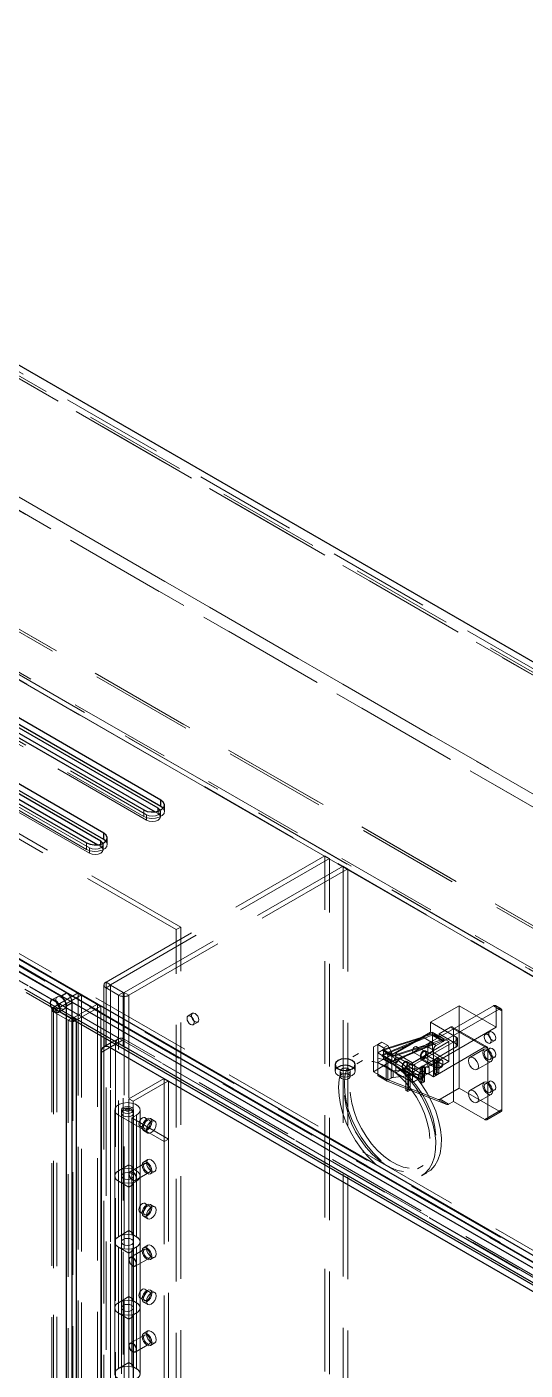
# Model space of a CAD drawing. Header units: millimetres. Extents: x 108 to 5832, y 144 to 4056.
# Drawn here: x 4289.7 to 4413, y 3357.9 to 3690.5 of the extents above; entities that cross this region are included whole.
import ezdxf

# ---------------------------------------------------------------- set-up
doc = ezdxf.new("R2010")
doc.units = ezdxf.units.MM
doc.header["$LTSCALE"] = 20
doc.linetypes.add('HIDDEN', pattern=[1.905, 1.27, -0.635])

msp = doc.modelspace()

# ---------------------------------------------------------------- linework, layer by layer
at = {"color": 1, "linetype": 'HIDDEN', "lineweight": 18}
for p, q in [((4136.91, 3690.52), (5317.77, 3008.81)), ((4108.62, 3674.19), (5289.49, 2992.49)), ((4176.5, 3667.66), (5316.36, 3009.63)), ((5317.36, 3009.73), (4177.09, 3667.99)), ((5344.64, 2994.94), (4180.75, 3666.84)), ((4136.91, 3661.12), (5317.77, 2979.42)), ((4135.49, 3658.67), (5316.36, 2976.97)), ((4151.05, 3652.96), (5290.9, 2994.94)), ((4108.62, 3644.79), (5289.49, 2963.09)), ((4109.04, 3643.88), (5289.9, 2962.18)), ((4110.04, 3643.97), (5290.9, 2962.27)), ((4116.05, 3629.24), (5279.51, 2957.59)), ((5280.59, 2957.57), (4116.77, 3629.43)), ((4115.83, 3628.06), (5280.01, 2955.99)), ((5279.51, 2956.28), (4116.05, 3627.93)), ((5279.56, 2956.33), (4116.23, 3627.9)), ((4116.97, 3628.71), (5281.15, 2956.65)), ((4054.96, 3593.97), (5218.42, 2922.32)), ((4054.96, 3592.67), (5218.42, 2921.01)), ((5218.14, 2920.85), (4054.96, 3592.34)), ((4053.83, 3591.69), (4300.95, 3449.03)), ((5219.69, 2923.05), (4065.28, 3589.48)), ((4058.21, 3585.56), (4300.95, 3445.43)), ((4059.34, 3586.22), (5213.75, 2919.79)), ((4059.38, 3586.12), (5213.8, 2919.7)), ((5213.9, 2919.71), (4059.48, 3586.13)), ((5219.69, 2921.75), (4065.28, 3588.17)), ((4058.58, 3584.74), (4300.95, 3444.82)), ((4059.48, 3584.83), (5213.9, 2918.4)), ((4327.82, 3467.63), (4186.4, 3549.27)), ((4326.69, 3466.98), (4185.27, 3548.62)), ((4233.78, 3543.97), (4318.63, 3494.99)), ((4234.49, 3544.38), (4319.34, 3495.39)), ((4319.34, 3494.09), (4234.49, 3543.07)), ((4219.64, 3535.81), (4304.49, 3486.82)), ((4220.34, 3536.21), (4305.2, 3487.23)), ((4305.2, 3485.92), (4220.34, 3534.91)), ((4318.63, 3494.99), (4318.63, 3496.62)), ((4321.42, 3496.15), (4322.17, 3495.72)), ((4322.17, 3495.72), (4322.17, 3496.32)), ((4322.75, 3494.9), (4322.75, 3496.21)), ((4323.75, 3496.21), (4323.75, 3497.84)), ((4319.34, 3494.09), (4319.34, 3495.39)), ((4309.61, 3488.05), (4309.61, 3489.68)), ((4304.49, 3486.82), (4304.49, 3488.45)), ((4305.2, 3485.92), (4305.2, 3487.23)), ((4307.27, 3487.99), (4308.03, 3487.56)), ((4308.03, 3487.56), (4308.03, 3488.15)), ((4308.61, 3486.74), (4308.61, 3488.05)), ((4363.46, 3485.27), (4309.3, 3454)), ((4364.59, 3484.62), (4310.43, 3453.35)), ((4313.82, 3451.39), (4367.99, 3482.66)), ((4363.46, 3485.27), (4364.59, 3484.62)), ((4363.46, 3357.56), (4363.46, 3485.27)), ((4364.59, 3356.91), (4364.59, 3484.62)), ((4369.12, 3482), (4367.99, 3482.66)), ((4367.99, 3482.66), (4367.99, 3354.95)), ((4314.96, 3450.74), (4369.12, 3482)), ((4369.12, 3482), (4369.12, 3354.3)), ((4327.82, 3467.63), (4326.69, 3466.98)), ((4326.69, 3303.67), (4326.69, 3466.98)), ((4327.82, 3304.32), (4327.82, 3467.63)), ((4308.77, 3453.27), (4308.77, 3440.31)), ((4310.43, 3453.35), (4309.3, 3454)), ((4309.3, 3326.29), (4309.3, 3454)), ((4310.43, 3453.19), (4309.3, 3452.53)), ((4312.41, 3450.74), (4309.3, 3452.53)), ((4309.3, 3440), (4309.3, 3452.53)), ((4310.37, 3453.27), (4310.37, 3325.56)), ((4310.43, 3325.64), (4310.43, 3453.35)), ((4313.54, 3451.39), (4310.43, 3453.19)), ((4310.43, 3453.19), (4310.43, 3325.48)), ((4297.25, 3450.37), (4295.84, 3449.56)), ((4296.29, 3447.8), (4302.37, 3451.31)), ((4297.14, 3447.31), (4303.22, 3450.82)), ((4302.37, 3451.31), (4303.22, 3450.82)), ((4302.37, 3451.31), (4302.37, 2941.79)), ((4303.22, 3450.82), (4303.22, 2941.3)), ((4313.54, 3451.39), (4312.41, 3450.74)), ((4312.41, 3323.03), (4312.41, 3450.74)), ((4313.54, 3323.68), (4313.54, 3451.39)), ((4313.82, 3451.39), (4314.96, 3450.74)), ((4313.82, 3451.39), (4313.82, 3323.68)), ((4314.96, 3450.74), (4314.96, 3403.21)), ((4295.88, 3447.22), (4295.88, 2937.7)), ((4296.29, 3447.8), (4297.14, 3447.31)), ((4296.29, 3447.8), (4296.29, 2938.27)), ((4297.14, 3447.14), (4296.29, 3446.65)), ((4299.96, 3444.53), (4296.29, 3446.65)), ((4296.29, 3446.65), (4296.29, 2937.13)), ((4297.08, 3447.22), (4297.08, 2937.7)), ((4297.14, 3447.31), (4297.14, 2937.79)), ((4300.81, 3445.02), (4297.14, 3447.14)), ((4297.14, 3447.14), (4297.14, 2937.62)), ((4297.59, 3446.53), (4299, 3447.34)), ((4307.18, 3448.53), (4301.1, 3445.02)), ((4308.03, 3448.04), (4301.94, 3444.53)), ((4307.18, 3448.53), (4308.03, 3448.04)), ((4307.18, 3448.53), (4307.18, 2939.01)), ((4308.03, 3448.04), (4308.03, 3440.74)), ((4330.74, 3446.26), (4329.6, 3445.6)), ((4396.7, 3448.12), (4389.63, 3444.04)), ((4405.18, 3448.12), (4389.63, 3439.14)), ((4391.04, 3438.32), (4406.6, 3447.31)), ((4396.7, 3448.12), (4405.89, 3442.81)), ((4396.7, 3448.12), (4396.7, 3427.71)), ((4406.6, 3447.31), (4405.18, 3448.12)), ((4407.1, 3447.35), (4405.68, 3448.17)), ((4405.89, 3447.71), (4407.3, 3446.9)), ((4405.89, 3442.81), (4405.89, 3447.71)), ((4407.3, 3446.9), (4407.3, 3422.4)), ((4299.96, 3444.53), (4300.81, 3445.02)), ((4299.96, 3444.53), (4299.96, 2935.01)), ((4300.81, 3445.02), (4300.81, 2935.5)), ((4301.1, 3445.02), (4301.94, 3444.53)), ((4301.1, 3445.02), (4301.1, 2935.5)), ((4301.94, 3444.53), (4301.94, 3444.25)), ((4330.85, 3443.44), (4331.99, 3444.09)), ((4405.89, 3442.81), (4388.92, 3433.02)), ((4395.99, 3440.36), (4389.63, 3444.04)), ((4389.63, 3441.59), (4389.63, 3444.04)), ((4394.58, 3442.81), (4391.75, 3441.18)), ((4394.58, 3442.81), (4403.06, 3437.92)), ((4403.56, 3437.96), (4395.08, 3442.86)), ((4312.29, 3439.96), (4310.83, 3439.12)), ((4313.79, 3439.82), (4311.71, 3438.61)), ((4486.32, 3340.21), (4313.79, 3439.82)), ((4390.19, 3440.97), (4377.6, 3435.71)), ((4377.63, 3435.97), (4387.89, 3440.25)), ((4387.89, 3440.25), (4377.77, 3437.04)), ((4377.82, 3437.3), (4390.4, 3441.3)), ((4389.63, 3441.59), (4377.96, 3434.85)), ((4391.75, 3440.36), (4380.08, 3433.63)), ((4392.74, 3439.5), (4380.14, 3434.24)), ((4380.36, 3435.83), (4392.95, 3439.83)), ((4381.03, 3436.38), (4390.09, 3441.61)), ((4385.14, 3434.02), (4394.19, 3439.24)), ((4385.74, 3433.63), (4395.99, 3439.55)), ((4390.43, 3438.78), (4387.89, 3440.25)), ((4391.75, 3440.36), (4389.63, 3441.59)), ((4390.09, 3441.61), (4394.19, 3439.24)), ((4390.09, 3441.61), (4390.09, 3436.71)), ((4390.19, 3440.77), (4390.19, 3440.97)), ((4390.19, 3440.97), (4392.74, 3439.5)), ((4390.4, 3440.9), (4390.19, 3440.77)), ((4390.19, 3440.77), (4392.74, 3439.3)), ((4390.4, 3441.3), (4392.95, 3439.83)), ((4390.4, 3441.3), (4390.4, 3440.9)), ((4390.4, 3440.9), (4392.95, 3439.43)), ((4391.75, 3440.36), (4391.75, 3441.18)), ((4395.99, 3438.73), (4391.75, 3441.18)), ((4392.74, 3439.3), (4392.74, 3439.5)), ((4392.95, 3439.43), (4392.74, 3439.3)), ((4392.95, 3439.83), (4392.95, 3439.43)), ((4394.19, 3439.24), (4394.19, 3434.34)), ((4395.28, 3424.44), (4395.28, 3442.41)), ((4403.77, 3437.51), (4395.28, 3442.41)), ((4395.99, 3438.73), (4395.99, 3440.36)), ((4395.99, 3439.55), (4395.99, 3437.92)), ((4396.28, 3438.32), (4396.28, 3439.96)), ((4404.27, 3441.69), (4403.14, 3441.04)), ((4404.39, 3438.87), (4405.52, 3439.53)), ((4308.13, 3436.55), (4311.67, 3438.59)), ((4308.77, 3437.93), (4308.77, 3325.56)), ((4309.3, 3324.83), (4309.3, 3438.24)), ((4311.67, 3438.59), (4311.67, 3322.64)), ((4371.81, 3436.28), (4370.4, 3435.46)), ((4376.54, 3438.53), (4375.48, 3437.92)), ((4375.48, 3437.92), (4376.54, 3438.53)), ((4375.48, 3437.92), (4375.48, 3431.79)), ((4377.61, 3439.14), (4376.54, 3438.53)), ((4376.54, 3438.53), (4377.61, 3439.14)), ((4376.54, 3438.53), (4377.96, 3437.71)), ((4376.54, 3438.53), (4376.54, 3434.04)), ((4377.96, 3437.3), (4376.54, 3436.49)), ((4378.67, 3435.26), (4376.54, 3436.49)), ((4377.6, 3435.71), (4377.63, 3435.97)), ((4379.02, 3438.32), (4377.61, 3439.14)), ((4377.63, 3435.97), (4380.17, 3434.5)), ((4377.77, 3437.04), (4377.82, 3437.3)), ((4377.77, 3437.04), (4380.32, 3435.57)), ((4377.82, 3437.3), (4380.36, 3435.83)), ((4377.96, 3437.71), (4379.02, 3438.32)), ((4379.02, 3435.88), (4377.96, 3437.71)), ((4377.96, 3437.3), (4384.32, 3433.63)), ((4377.96, 3434.85), (4377.96, 3437.3)), ((4379.02, 3438.32), (4380.08, 3436.49)), ((4380.08, 3436.49), (4379.02, 3435.88)), ((4379.02, 3435.88), (4379.02, 3429.75)), ((4380.08, 3436.49), (4380.08, 3432)), ((4380.17, 3434.5), (4390.43, 3438.78)), ((4390.43, 3438.78), (4380.32, 3435.57)), ((4381.03, 3431.49), (4381.03, 3436.38)), ((4381.03, 3436.38), (4385.14, 3434.02)), ((4385.34, 3436.61), (4387.46, 3435.39)), ((4385.74, 3432), (4395.99, 3437.92)), ((4388.26, 3436.77), (4386.14, 3438)), ((4388.64, 3435.87), (4388.28, 3435.26)), ((4392.48, 3434.62), (4388.38, 3436.99)), ((4390.09, 3436.71), (4388.64, 3435.87)), ((4392.74, 3433.51), (4388.64, 3435.87)), ((4390.33, 3437.1), (4388.92, 3437.92)), ((4388.92, 3433.02), (4388.92, 3437.92)), ((4389.63, 3439.14), (4391.04, 3438.32)), ((4390.09, 3436.71), (4394.19, 3434.34)), ((4403.06, 3437.92), (4390.33, 3430.57)), ((4390.33, 3430.57), (4390.33, 3437.1)), ((4402.89, 3437.39), (4399.36, 3435.35)), ((4404.27, 3437.61), (4403.14, 3436.96)), ((4403.77, 3420.36), (4403.77, 3437.51)), ((4365.98, 3433.55), (4365.98, 3431.92)), ((4370.98, 3431.92), (4370.98, 3433.55)), ((4372.81, 3434.54), (4371.4, 3433.73)), ((4378.67, 3433.63), (4375.48, 3431.79)), ((4376.54, 3434.04), (4378.67, 3435.26)), ((4380.08, 3432), (4376.54, 3434.04)), ((4376.54, 3434.04), (4376.54, 3431.15)), ((4377.6, 3435.71), (4380.14, 3434.24)), ((4377.96, 3434.85), (4380.08, 3433.63)), ((4378.67, 3435.26), (4378.67, 3433.63)), ((4380.08, 3434.45), (4378.67, 3433.63)), ((4378.67, 3429.93), (4378.67, 3433.63)), ((4380.08, 3434.45), (4384.32, 3432)), ((4380.14, 3434.24), (4380.17, 3434.5)), ((4380.32, 3435.57), (4380.36, 3435.83)), ((4380.38, 3432.03), (4388.39, 3432.96)), ((4380.74, 3433.96), (4382.86, 3432.73)), ((4383.66, 3434.12), (4381.54, 3435.34)), ((4383.69, 3432.61), (4382.84, 3432.12)), ((4384.04, 3433.22), (4383.69, 3432.61)), ((4387.79, 3430.24), (4383.69, 3432.61)), ((4387.89, 3431.97), (4383.79, 3434.33)), ((4387.08, 3434.98), (4384.04, 3433.22)), ((4388.14, 3430.85), (4384.04, 3433.22)), ((4384.32, 3433.63), (4384.32, 3432)), ((4385.14, 3429.12), (4385.14, 3434.02)), ((4385.74, 3432), (4385.74, 3433.63)), ((4391.18, 3432.61), (4387.08, 3434.98)), ((4387.43, 3434.77), (4387.08, 3434.98)), ((4387.08, 3432.85), (4387.72, 3433.22)), ((4387.08, 3429.18), (4387.08, 3432.85)), ((4387.08, 3432.85), (4387.5, 3432.61)), ((4387.33, 3435.17), (4391.43, 3432.8)), ((4388.28, 3435.26), (4387.43, 3434.77)), ((4391.54, 3432.4), (4387.43, 3434.77)), ((4387.5, 3432.61), (4388.14, 3432.98)), ((4387.5, 3428.93), (4387.5, 3432.61)), ((4387.72, 3433.22), (4387.72, 3429.55)), ((4387.72, 3433.22), (4388.14, 3432.98)), ((4388.14, 3432.98), (4388.14, 3429.3)), ((4391.18, 3432.61), (4388.14, 3430.85)), ((4392.38, 3432.89), (4388.28, 3435.26)), ((4388.39, 3431.32), (4388.39, 3432.96)), ((4388.92, 3433.02), (4389.3, 3432.8)), ((4389.3, 3432.8), (4389.3, 3431.17)), ((4390.62, 3434.89), (4391.25, 3435.26)), ((4390.62, 3431.22), (4390.62, 3434.89)), ((4390.62, 3434.89), (4391.04, 3434.65)), ((4391.04, 3434.65), (4391.68, 3435.02)), ((4391.04, 3430.97), (4391.04, 3434.65)), ((4391.54, 3432.4), (4391.18, 3432.61)), ((4391.25, 3435.26), (4391.25, 3431.59)), ((4391.25, 3435.26), (4391.68, 3435.02)), ((4392.38, 3432.89), (4391.54, 3432.4)), ((4391.68, 3435.02), (4391.68, 3431.34)), ((4392.74, 3433.51), (4392.38, 3432.89)), ((4394.19, 3434.34), (4392.74, 3433.51)), ((4401.11, 3432.32), (4404.64, 3434.36)), ((4404.39, 3434.79), (4405.52, 3435.44)), ((4323.69, 3430.14), (4314.96, 3425.1)), ((4324.75, 3429.53), (4316.02, 3424.48)), ((4323.69, 3430.14), (4324.75, 3429.53)), ((4323.69, 3414.5), (4323.69, 3430.14)), ((4324.75, 3415.12), (4324.75, 3429.53)), ((4367.23, 3431.92), (4367.23, 3430.61)), ((4369.73, 3430.61), (4369.73, 3431.92)), ((4375.48, 3431.79), (4379.02, 3429.75)), ((4376.54, 3431.15), (4378.67, 3429.93)), ((4376.75, 3430.69), (4378.87, 3429.47)), ((4378.92, 3429.45), (4376.8, 3430.67)), ((4391.52, 3424.91), (4376.8, 3430.67)), ((4393.64, 3423.68), (4378.92, 3429.45)), ((4379.87, 3430.24), (4379.02, 3429.75)), ((4379.87, 3431.87), (4380.08, 3432)), ((4379.87, 3430.24), (4379.87, 3431.87)), ((4380.38, 3432.03), (4380.38, 3430.4)), ((4388.39, 3431.32), (4380.38, 3430.4)), ((4382.48, 3432.32), (4381.03, 3431.49)), ((4381.03, 3431.49), (4385.14, 3429.12)), ((4386.59, 3429.95), (4382.48, 3432.32)), ((4382.84, 3432.12), (4382.48, 3432.32)), ((4382.74, 3432.52), (4386.84, 3430.15)), ((4386.94, 3429.75), (4382.84, 3432.12)), ((4383.54, 3430.81), (4384.18, 3431.18)), ((4383.54, 3427.14), (4383.54, 3430.81)), ((4383.54, 3430.81), (4383.97, 3430.57)), ((4383.97, 3430.57), (4384.61, 3430.93)), ((4383.97, 3426.89), (4383.97, 3430.57)), ((4384.18, 3431.18), (4384.18, 3427.51)), ((4384.18, 3431.18), (4384.61, 3430.93)), ((4384.61, 3430.93), (4384.61, 3427.26)), ((4386.59, 3429.95), (4385.14, 3429.12)), ((4386.94, 3429.75), (4386.59, 3429.95)), ((4387.79, 3430.24), (4386.94, 3429.75)), ((4387.72, 3429.55), (4387.08, 3429.18)), ((4388.14, 3429.3), (4387.5, 3428.93)), ((4387.72, 3429.55), (4388.14, 3429.3)), ((4388.14, 3430.85), (4387.79, 3430.24)), ((4390.33, 3430.57), (4389.3, 3431.17)), ((4391.25, 3431.59), (4390.62, 3431.22)), ((4390.62, 3431.22), (4391.04, 3430.97)), ((4391.68, 3431.34), (4391.04, 3430.97)), ((4391.25, 3431.59), (4391.68, 3431.34)), ((4402.89, 3429.22), (4399.36, 3427.18)), ((4404.27, 3429.44), (4403.14, 3428.79)), ((4384.18, 3427.51), (4383.54, 3427.14)), ((4383.54, 3427.14), (4383.97, 3426.89)), ((4384.61, 3427.26), (4383.97, 3426.89)), ((4384.18, 3427.51), (4384.61, 3427.26)), ((4387.08, 3429.18), (4387.5, 3428.93)), ((4396.7, 3427.71), (4391.97, 3424.98)), ((4396.7, 3427.71), (4406.6, 3421.99)), ((4401.11, 3424.15), (4404.64, 3426.19)), ((4404.39, 3426.63), (4405.52, 3427.28)), ((4314.96, 3425.1), (4316.02, 3424.48)), ((4314.96, 3425.1), (4314.96, 3408.77)), ((4316.02, 3424.48), (4316.02, 3408.15)), ((4391.52, 3424.91), (4393.64, 3423.68)), ((4394.09, 3423.75), (4391.97, 3424.98)), ((4394.09, 3423.75), (4395.28, 3424.44)), ((4395.28, 3424.44), (4403.06, 3419.95)), ((4311.45, 3422.32), (4311.45, 3405.99)), ((4312.37, 3421.04), (4323.69, 3414.5)), ((4312.37, 3404.7), (4312.37, 3421.04)), ((4313.1, 3422.32), (4313.1, 3405.99)), ((4313.1, 3421.5), (4313.1, 3341.48)), ((4315.66, 3420.36), (4316.83, 3421.04)), ((4315.66, 3420.36), (4324.75, 3415.12)), ((4315.66, 3404.03), (4315.66, 3420.36)), ((4316.1, 3405.99), (4316.1, 3422.32)), ((4316.1, 3341.48), (4316.1, 3421.5)), ((4316.83, 3421.04), (4316.83, 3404.7)), ((4317.75, 3405.99), (4317.75, 3422.32)), ((4320.07, 3419.79), (4318.94, 3420.44)), ((4321.36, 3419.57), (4320.3, 3420.18)), ((4406.6, 3421.99), (4403.06, 3419.95)), ((4403.56, 3419.9), (4407.1, 3421.94)), ((4403.77, 3420.36), (4407.3, 3422.4)), ((4317.69, 3418.28), (4318.82, 3417.62)), ((4318.6, 3417.23), (4319.66, 3416.62)), ((4323.69, 3414.5), (4324.75, 3415.12)), ((4323.69, 3414.5), (4323.69, 3332.85)), ((4324.75, 3415.12), (4324.75, 3333.46)), ((4319.66, 3410.06), (4318.6, 3409.44)), ((4311.45, 3405.99), (4311.45, 3389.66)), ((4314.96, 3408.77), (4312.37, 3407.28)), ((4312.37, 3407.28), (4312.37, 3390.95)), ((4313.1, 3405.99), (4313.1, 3389.66)), ((4314.96, 3408.77), (4316.02, 3408.15)), ((4318.82, 3409.05), (4315.29, 3407.01)), ((4316.02, 3408.15), (4315.66, 3407.95)), ((4315.66, 3407.95), (4316.83, 3407.28)), ((4316.1, 3389.66), (4316.1, 3405.99)), ((4316.54, 3404.85), (4320.07, 3406.89)), ((4316.83, 3390.95), (4316.83, 3407.28)), ((4317.75, 3389.66), (4317.75, 3405.99)), ((4320.3, 3406.5), (4321.36, 3407.11)), ((4386.4, 3407.75), (4387.81, 3408.56)), ((4387.4, 3406.01), (4388.81, 3406.83)), ((4314.96, 3403.21), (4312.37, 3404.7)), ((4314.96, 3403.21), (4316.02, 3403.83)), ((4314.96, 3386.88), (4314.96, 3403.21)), ((4315.66, 3404.03), (4316.83, 3404.7)), ((4316.02, 3403.83), (4315.66, 3404.03)), ((4315.66, 3404.03), (4315.66, 3391.62)), ((4316.02, 3387.5), (4316.02, 3403.83)), ((4317.69, 3397.05), (4318.82, 3396.39)), ((4318.6, 3396), (4319.66, 3395.39)), ((4320.07, 3398.56), (4318.94, 3399.21)), ((4321.36, 3398.34), (4320.3, 3398.95)), ((4311.45, 3389.66), (4311.45, 3373.33)), ((4312.37, 3390.95), (4314.96, 3392.44)), ((4313.1, 3389.66), (4313.1, 3373.33)), ((4314.96, 3392.44), (4316.02, 3391.82)), ((4315.66, 3391.62), (4316.02, 3391.82)), ((4315.66, 3391.62), (4316.83, 3390.95)), ((4316.1, 3373.33), (4316.1, 3389.66)), ((4317.75, 3373.33), (4317.75, 3389.66)), ((4312.37, 3372.04), (4312.37, 3388.37)), ((4312.37, 3388.37), (4314.96, 3386.88)), ((4314.96, 3386.88), (4316.02, 3387.5)), ((4314.96, 3386.88), (4314.96, 3376.1)), ((4314.96, 3386.88), (4314.96, 3370.55)), ((4318.82, 3387.82), (4315.29, 3385.78)), ((4315.66, 3387.7), (4316.83, 3388.37)), ((4315.66, 3387.7), (4316.02, 3387.5)), ((4315.66, 3371.37), (4315.66, 3387.7)), ((4316.02, 3387.5), (4316.02, 3375.49)), ((4316.83, 3388.37), (4316.83, 3372.04)), ((4319.66, 3388.83), (4318.6, 3388.21)), ((4316.54, 3383.62), (4320.07, 3385.66)), ((4320.3, 3385.27), (4321.36, 3385.88)), ((4314.96, 3376.1), (4312.37, 3374.61)), ((4314.96, 3376.1), (4316.02, 3375.49)), ((4320.07, 3377.33), (4318.94, 3377.98)), ((4321.36, 3377.11), (4320.3, 3377.72)), ((4311.45, 3373.33), (4311.45, 3357)), ((4312.37, 3374.61), (4312.37, 3358.28)), ((4313.1, 3373.33), (4313.1, 3357)), ((4316.02, 3375.49), (4315.66, 3375.29)), ((4315.66, 3375.29), (4316.83, 3374.61)), ((4316.1, 3357), (4316.1, 3373.33)), ((4316.83, 3358.28), (4316.83, 3374.61)), ((4317.69, 3375.82), (4318.82, 3375.16)), ((4317.75, 3357), (4317.75, 3373.33)), ((4318.6, 3374.77), (4319.66, 3374.16)), ((4314.96, 3370.55), (4312.37, 3372.04)), ((4314.96, 3370.55), (4316.02, 3371.17)), ((4314.96, 3354.22), (4314.96, 3370.55)), ((4315.66, 3371.37), (4316.83, 3372.04)), ((4316.02, 3371.17), (4315.66, 3371.37)), ((4315.66, 3371.37), (4315.66, 3358.96)), ((4316.02, 3354.83), (4316.02, 3371.17)), ((4318.82, 3366.59), (4315.29, 3364.55)), ((4319.66, 3367.6), (4318.6, 3366.98)), ((4316.54, 3362.39), (4320.07, 3364.43)), ((4320.3, 3364.04), (4321.36, 3364.65)), ((4312.37, 3358.28), (4314.96, 3359.77)), ((4314.96, 3359.77), (4316.02, 3359.16)), ((4315.66, 3358.96), (4316.02, 3359.16)), ((4315.66, 3358.96), (4316.83, 3358.28))]:
    msp.add_line(p, q, dxfattribs=at)
at = {"color": 7, "linetype": 'Continuous', "lineweight": 25}
for p, q in [((5344.64, 2996.57), (4180.75, 3668.47)), ((4053.47, 3595), (5217.37, 2923.09)), ((4053.47, 3593.36), (5217.37, 2921.46)), ((4299.54, 3451.31), (4054.88, 3592.55)), ((4298.13, 3450.49), (4053.47, 3591.73)), ((4322.17, 3497.03), (4237.32, 3546.01)), ((4322.88, 3499.07), (4238.02, 3548.05)), ((4322.88, 3497.44), (4238.02, 3546.42)), ((4233.78, 3545.6), (4318.63, 3496.62)), ((4237.32, 3544.7), (4321.42, 3496.15)), ((4308.73, 3490.9), (4223.88, 3539.89)), ((4219.64, 3537.44), (4304.49, 3488.45)), ((4308.03, 3488.86), (4223.17, 3537.85)), ((4223.17, 3536.54), (4307.27, 3487.99)), ((4308.73, 3489.27), (4223.88, 3538.26)), ((4322.88, 3497.44), (4322.88, 3499.07)), ((4323.4, 3497.03), (4322.88, 3497.44)), ((4308.73, 3489.27), (4308.73, 3490.9)), ((4309.26, 3488.86), (4308.73, 3489.27)), ((4298.13, 3450.49), (4299.54, 3451.31)), ((4300.95, 3448.86), (4299.54, 3448.04)), ((4299.54, 2928.72), (4299.54, 3448.04)), ((4300.95, 2929.54), (4300.95, 3448.86)), ((4300.95, 3444.82), (5213, 2918.31)), ((4308.03, 3440.74), (4308.03, 3325.56)), ((4308.77, 3440.31), (4308.77, 3437.93)), ((4308.13, 3436.55), (4308.13, 3320.6)), ((4310.83, 3439.12), (4308.75, 3437.92)), ((4482.79, 3338.17), (4310.25, 3437.77))]:
    msp.add_line(p, q, dxfattribs=at)
at = {"color": 8, "linetype": 'Continuous', "lineweight": 25}
for p, q in [((4322.17, 3496.32), (4322.17, 3497.03)), ((4308.03, 3488.15), (4308.03, 3488.86)), ((4300.95, 3449.03), (5217.01, 2920.2)), ((4300.95, 3445.43), (5212.62, 2919.13)), ((4301.94, 3444.25), (4301.94, 3322.01)), ((4309.3, 3438.24), (4309.3, 3440)), ((4311.71, 3438.61), (4310.25, 3437.77))]:
    msp.add_line(p, q, dxfattribs=at)
at = {"color": 7, "linetype": 'Continuous', "lineweight": 25, "flags": 128}
for points in [[(4318.63, 3496.62), (4319.49, 3496.27), (4320.49, 3496.12), (4321.53, 3496.17), (4322.47, 3496.42), (4323.21, 3496.85), (4323.65, 3497.4), (4323.74, 3497.99), (4323.47, 3498.58), (4322.88, 3499.07)], [(4322.68, 3496.52), (4322.6, 3496.65), (4322.17, 3497.03)], [(4304.49, 3488.45), (4305.34, 3488.11), (4306.35, 3487.95), (4307.39, 3488.01), (4308.33, 3488.26), (4309.07, 3488.69), (4309.51, 3489.23), (4309.6, 3489.83), (4309.33, 3490.41), (4308.73, 3490.9)], [(4308.54, 3488.35), (4308.46, 3488.49), (4308.03, 3488.86)], [(4297.95, 3447.33), (4297.86, 3447.93), (4297.59, 3448.55), (4297.19, 3449.09), (4296.71, 3449.47), (4296.24, 3449.64), (4295.84, 3449.56), (4295.57, 3449.25), (4295.47, 3448.76), (4295.57, 3448.15), (4295.84, 3447.54), (4296.24, 3447), (4296.71, 3446.61), (4297.19, 3446.45), (4297.59, 3446.53), (4297.86, 3446.84), (4297.95, 3447.33)], [(4366.72, 3432.53), (4367.53, 3432.22), (4368.48, 3432.11), (4369.44, 3432.22), (4370.25, 3432.53), (4370.79, 3433), (4370.98, 3433.55), (4370.79, 3434.1), (4370.25, 3434.57), (4369.44, 3434.88), (4368.48, 3434.99), (4367.53, 3434.88), (4366.72, 3434.57), (4366.17, 3434.1), (4365.98, 3433.55), (4366.17, 3433), (4366.72, 3432.53)], [(4315.03, 3406.44), (4315.09, 3406.79), (4315.29, 3407.01), (4315.57, 3407.07), (4315.91, 3406.95), (4316.25, 3406.68), (4316.54, 3406.29), (4316.73, 3405.85), (4316.79, 3405.42), (4316.73, 3405.07), (4316.54, 3404.85), (4316.25, 3404.79), (4315.91, 3404.91), (4315.57, 3405.18), (4315.29, 3405.57), (4315.09, 3406.01), (4315.03, 3406.44)], [(4315.03, 3385.21), (4315.09, 3385.56), (4315.29, 3385.78), (4315.57, 3385.84), (4315.91, 3385.72), (4316.25, 3385.45), (4316.54, 3385.06), (4316.73, 3384.62), (4316.79, 3384.19), (4316.73, 3383.84), (4316.54, 3383.62), (4316.25, 3383.56), (4315.91, 3383.68), (4315.57, 3383.95), (4315.29, 3384.34), (4315.09, 3384.78), (4315.03, 3385.21)], [(4315.03, 3363.98), (4315.09, 3364.33), (4315.29, 3364.55), (4315.57, 3364.61), (4315.91, 3364.49), (4316.25, 3364.22), (4316.54, 3363.83), (4316.73, 3363.39), (4316.79, 3362.96), (4316.73, 3362.61), (4316.54, 3362.39), (4316.25, 3362.33), (4315.91, 3362.45), (4315.57, 3362.72), (4315.29, 3363.11), (4315.09, 3363.55), (4315.03, 3363.98)]]:
    msp.add_lwpolyline(points, dxfattribs=at)
at = {"color": 1, "linetype": 'HIDDEN', "lineweight": 18, "flags": 128}
for points in [[(4318.63, 3494.99), (4319.49, 3494.64), (4320.49, 3494.49), (4321.53, 3494.54), (4322.47, 3494.79), (4323.21, 3495.22), (4323.65, 3495.76), (4323.74, 3496.36), (4323.47, 3496.94), (4323.4, 3497.03)], [(4319.34, 3495.39), (4319.99, 3495.14), (4320.75, 3495.06), (4321.52, 3495.14), (4322.17, 3495.39), (4322.6, 3495.77), (4322.75, 3496.21), (4322.68, 3496.52)], [(4322.17, 3495.72), (4322.6, 3495.35), (4322.75, 3494.9), (4322.6, 3494.46), (4322.17, 3494.09), (4321.52, 3493.84), (4320.75, 3493.75), (4319.99, 3493.84), (4319.34, 3494.09)], [(4304.49, 3486.82), (4305.34, 3486.48), (4306.35, 3486.32), (4307.39, 3486.37), (4308.33, 3486.63), (4309.07, 3487.05), (4309.51, 3487.6), (4309.6, 3488.2), (4309.33, 3488.78), (4309.26, 3488.86)], [(4305.2, 3487.23), (4305.85, 3486.98), (4306.61, 3486.89), (4307.38, 3486.98), (4308.03, 3487.23), (4308.46, 3487.6), (4308.61, 3488.05), (4308.54, 3488.35)], [(4308.03, 3487.56), (4308.46, 3487.18), (4308.61, 3486.74), (4308.46, 3486.3), (4308.03, 3485.92), (4307.38, 3485.67), (4306.61, 3485.59), (4305.85, 3485.67), (4305.2, 3485.92)], [(4299.36, 3448.14), (4299.27, 3448.75), (4299, 3449.36), (4298.6, 3449.91), (4298.13, 3450.29), (4297.65, 3450.45), (4297.25, 3450.37), (4296.98, 3450.07), (4296.89, 3449.57), (4296.9, 3449.34)], [(4297.93, 3447.56), (4298.13, 3447.43), (4298.6, 3447.26), (4299, 3447.34), (4299.27, 3447.65), (4299.36, 3448.14)], [(4330.48, 3445.69), (4330.54, 3446.04), (4330.74, 3446.26), (4331.02, 3446.31), (4331.36, 3446.2), (4331.7, 3445.92), (4331.99, 3445.54), (4332.18, 3445.09), (4332.24, 3444.66), (4332.18, 3444.31), (4331.99, 3444.09), (4331.7, 3444.04), (4331.36, 3444.15), (4331.02, 3444.43), (4330.74, 3444.81), (4330.54, 3445.26), (4330.48, 3445.69)], [(4301.94, 3444.53), (4301.73, 3444.43), (4301.67, 3444.41)], [(4329.35, 3445.03), (4329.41, 3445.38), (4329.6, 3445.6), (4329.89, 3445.66), (4330.23, 3445.54), (4330.57, 3445.27), (4330.85, 3444.88), (4331.05, 3444.44), (4331.11, 3444.01), (4331.05, 3443.66), (4330.85, 3443.44), (4330.57, 3443.38), (4330.23, 3443.5), (4329.89, 3443.77), (4329.6, 3444.16), (4329.41, 3444.6), (4329.35, 3445.03)], [(4404.65, 3439.45), (4404.58, 3439.88), (4404.39, 3440.32), (4404.11, 3440.7), (4403.77, 3440.98), (4403.43, 3441.09), (4403.14, 3441.04), (4402.95, 3440.82), (4402.88, 3440.47), (4402.95, 3440.04), (4403.14, 3439.6), (4403.43, 3439.21), (4403.77, 3438.94), (4404.11, 3438.82), (4404.39, 3438.87), (4404.58, 3439.09), (4404.65, 3439.45)], [(4405.78, 3440.1), (4405.72, 3440.53), (4405.52, 3440.97), (4405.24, 3441.36), (4404.9, 3441.63), (4404.56, 3441.75), (4404.27, 3441.69), (4404.08, 3441.47), (4404.02, 3441.12), (4404.08, 3440.69), (4404.27, 3440.25), (4404.56, 3439.86), (4404.9, 3439.59), (4405.24, 3439.47), (4405.52, 3439.53), (4405.72, 3439.75), (4405.78, 3440.1)], [(4390.9, 3414.56), (4390.68, 3416.7), (4390.2, 3418.93), (4389.49, 3421.19), (4388.55, 3423.44), (4387.4, 3425.64), (4386.07, 3427.73), (4384.59, 3429.67), (4382.99, 3431.43), (4381.3, 3432.95), (4379.56, 3434.21), (4377.81, 3435.19), (4376.07, 3435.86), (4374.4, 3436.21), (4372.83, 3436.22), (4371.38, 3435.91), (4370.1, 3435.27), (4369, 3434.33), (4368.11, 3433.09), (4367.45, 3431.59), (4367.04, 3429.86), (4366.88, 3427.93), (4366.97, 3425.86), (4367.32, 3423.67), (4367.92, 3421.42), (4368.75, 3419.15), (4369.8, 3416.92), (4371.04, 3414.77), (4372.44, 3412.75), (4373.99, 3410.9), (4375.64, 3409.25), (4377.36, 3407.86), (4379.11, 3406.73), (4380.86, 3405.91), (4382.57, 3405.4), (4384.19, 3405.22), (4385.71, 3405.37), (4387.08, 3405.84), (4388.27, 3406.64), (4389.27, 3407.73), (4390.04, 3409.1), (4390.58, 3410.72), (4390.87, 3412.55), (4390.9, 3414.56)], [(4392.31, 3415.38), (4392.09, 3417.52), (4391.62, 3419.74), (4390.9, 3422.01), (4389.96, 3424.26), (4388.82, 3426.46), (4387.49, 3428.55), (4386.01, 3430.49), (4384.4, 3432.24), (4382.72, 3433.77), (4380.97, 3435.03), (4379.22, 3436.01), (4377.49, 3436.68), (4375.82, 3437.02), (4374.24, 3437.04), (4372.8, 3436.73), (4371.51, 3436.09), (4370.41, 3435.14), (4369.52, 3433.91), (4368.87, 3432.41), (4368.45, 3430.68), (4368.29, 3428.75), (4368.39, 3426.67), (4368.74, 3424.48), (4369.33, 3422.23), (4370.16, 3419.97), (4371.21, 3417.74), (4372.45, 3415.59), (4373.86, 3413.57), (4375.4, 3411.71), (4377.05, 3410.07), (4378.77, 3408.67), (4380.53, 3407.55), (4382.27, 3406.73), (4383.98, 3406.22), (4385.61, 3406.03), (4387.12, 3406.18), (4388.49, 3406.66), (4389.69, 3407.45), (4390.68, 3408.55), (4391.46, 3409.92), (4391.99, 3411.54), (4392.28, 3413.37), (4392.31, 3415.38)], [(4385.17, 3436.98), (4385.21, 3437.25), (4385.34, 3437.53), (4385.52, 3437.78), (4385.74, 3437.96), (4385.95, 3438.03), (4386.14, 3438), (4386.26, 3437.85), (4386.3, 3437.63), (4386.26, 3437.35), (4386.14, 3437.07), (4385.95, 3436.82), (4385.74, 3436.65), (4385.52, 3436.57), (4385.34, 3436.61), (4385.21, 3436.75), (4385.17, 3436.98)], [(4387.12, 3435.65), (4387.17, 3436.01), (4387.33, 3436.38), (4387.57, 3436.71), (4387.86, 3436.94), (4388.14, 3437.03), (4388.38, 3436.99), (4388.54, 3436.8), (4388.6, 3436.51), (4388.54, 3436.15), (4388.38, 3435.77), (4388.14, 3435.45), (4387.86, 3435.22), (4387.57, 3435.12), (4387.33, 3435.17), (4387.17, 3435.35), (4387.12, 3435.65)], [(4388.42, 3436.4), (4388.38, 3436.63), (4388.26, 3436.77), (4388.07, 3436.81), (4387.86, 3436.73), (4387.64, 3436.56), (4387.46, 3436.31), (4387.34, 3436.03), (4387.29, 3435.75), (4387.34, 3435.53), (4387.46, 3435.39), (4387.64, 3435.35), (4387.86, 3435.42), (4388.07, 3435.6), (4388.26, 3435.85), (4388.38, 3436.13), (4388.42, 3436.4)], [(4405.01, 3435.16), (4404.91, 3435.76), (4404.64, 3436.38), (4404.24, 3436.92), (4403.77, 3437.3), (4403.29, 3437.47), (4402.89, 3437.39), (4402.62, 3437.08), (4402.53, 3436.59), (4402.62, 3435.99), (4402.89, 3435.37), (4403.29, 3434.83), (4403.77, 3434.44), (4404.24, 3434.28), (4404.64, 3434.36), (4404.91, 3434.67), (4405.01, 3435.16)], [(4404.65, 3435.36), (4404.58, 3435.79), (4404.39, 3436.23), (4404.11, 3436.62), (4403.77, 3436.89), (4403.43, 3437.01), (4403.14, 3436.96), (4402.95, 3436.74), (4402.88, 3436.38), (4402.95, 3435.95), (4403.14, 3435.51), (4403.43, 3435.13), (4403.77, 3434.85), (4404.11, 3434.74), (4404.39, 3434.79), (4404.58, 3435.01), (4404.65, 3435.36)], [(4405.78, 3436.02), (4405.72, 3436.45), (4405.52, 3436.89), (4405.24, 3437.27), (4404.9, 3437.55), (4404.56, 3437.66), (4404.27, 3437.61), (4404.08, 3437.39), (4404.02, 3437.04), (4404.08, 3436.61), (4404.27, 3436.17), (4404.56, 3435.78), (4404.9, 3435.51), (4405.24, 3435.39), (4405.52, 3435.44), (4405.72, 3435.66), (4405.78, 3436.02)], [(4366.42, 3432.73), (4366.17, 3432.47), (4365.98, 3431.92), (4366.17, 3431.37), (4366.72, 3430.9)], [(4366.72, 3430.9), (4367.53, 3430.58), (4368.48, 3430.48), (4369.44, 3430.58), (4370.25, 3430.9), (4370.79, 3431.37), (4370.98, 3431.92), (4370.79, 3432.47), (4370.54, 3432.73)], [(4389.49, 3415.29), (4389.28, 3417.27), (4388.82, 3419.33), (4388.13, 3421.43), (4387.23, 3423.51), (4386.13, 3425.52), (4384.86, 3427.42), (4383.45, 3429.17), (4381.93, 3430.72), (4380.35, 3432.03), (4378.73, 3433.08), (4377.11, 3433.84), (4375.54, 3434.29), (4374.04, 3434.43), (4372.66, 3434.24), (4371.42, 3433.74), (4370.36, 3432.93), (4369.5, 3431.84), (4368.86, 3430.49), (4368.45, 3428.9), (4368.29, 3427.13), (4368.38, 3425.21), (4368.72, 3423.18), (4369.29, 3421.09), (4370.09, 3419), (4371.09, 3416.95), (4372.28, 3414.98), (4373.62, 3413.15), (4375.09, 3411.5), (4376.65, 3410.07), (4378.26, 3408.88), (4379.88, 3407.97), (4381.48, 3407.37), (4383.02, 3407.07), (4384.46, 3407.1), (4385.78, 3407.44), (4386.93, 3408.1), (4387.89, 3409.05), (4388.64, 3410.28), (4389.17, 3411.75), (4389.45, 3413.43), (4389.49, 3415.29)], [(4390.9, 3416.1), (4390.69, 3418.09), (4390.24, 3420.15), (4389.55, 3422.24), (4388.64, 3424.32), (4387.54, 3426.34), (4386.27, 3428.24), (4384.86, 3429.99), (4383.35, 3431.53), (4381.76, 3432.85), (4380.14, 3433.9), (4378.52, 3434.66), (4376.95, 3435.11), (4375.45, 3435.25), (4374.07, 3435.06), (4372.83, 3434.56), (4371.77, 3433.75), (4370.91, 3432.66), (4370.27, 3431.3), (4369.87, 3429.72), (4369.71, 3427.95), (4369.8, 3426.02), (4370.13, 3424), (4370.7, 3421.91), (4371.5, 3419.82), (4372.51, 3417.76), (4373.7, 3415.8), (4375.04, 3413.97), (4376.51, 3412.32), (4378.06, 3410.88), (4379.67, 3409.7), (4381.29, 3408.79), (4382.89, 3408.18), (4384.43, 3407.89), (4385.88, 3407.91), (4387.19, 3408.26), (4388.34, 3408.92), (4389.31, 3409.87), (4390.06, 3411.1), (4390.58, 3412.57), (4390.87, 3414.25), (4390.9, 3416.1)], [(4380.58, 3434.32), (4380.62, 3434.6), (4380.74, 3434.88), (4380.92, 3435.13), (4381.14, 3435.3), (4381.36, 3435.38), (4381.54, 3435.34), (4381.66, 3435.2), (4381.71, 3434.98), (4381.66, 3434.7), (4381.54, 3434.42), (4381.36, 3434.17), (4381.14, 3434), (4380.92, 3433.92), (4380.74, 3433.96), (4380.62, 3434.1), (4380.58, 3434.32)], [(4382.52, 3433), (4382.58, 3433.36), (4382.74, 3433.73), (4382.98, 3434.05), (4383.26, 3434.28), (4383.55, 3434.38), (4383.79, 3434.33), (4383.95, 3434.15), (4384, 3433.85), (4383.95, 3433.49), (4383.79, 3433.12), (4383.55, 3432.8), (4383.26, 3432.57), (4382.98, 3432.47), (4382.74, 3432.52), (4382.58, 3432.7), (4382.52, 3433)], [(4383.83, 3433.75), (4383.78, 3433.98), (4383.66, 3434.12), (4383.48, 3434.15), (4383.26, 3434.08), (4383.05, 3433.9), (4382.86, 3433.66), (4382.74, 3433.37), (4382.7, 3433.1), (4382.74, 3432.87), (4382.86, 3432.73), (4383.05, 3432.7), (4383.26, 3432.77), (4383.48, 3432.95), (4383.66, 3433.19), (4383.78, 3433.48), (4383.83, 3433.75)], [(4391.22, 3433.28), (4391.27, 3433.64), (4391.43, 3434.01), (4391.68, 3434.34), (4391.96, 3434.57), (4392.24, 3434.67), (4392.48, 3434.62), (4392.65, 3434.43), (4392.7, 3434.14), (4392.65, 3433.78), (4392.48, 3433.41), (4392.24, 3433.08), (4391.96, 3432.85), (4391.68, 3432.75), (4391.43, 3432.8), (4391.27, 3432.99), (4391.22, 3433.28)], [(4401.47, 3433.12), (4401.38, 3433.72), (4401.11, 3434.34), (4400.71, 3434.88), (4400.23, 3435.26), (4399.76, 3435.43), (4399.36, 3435.35), (4399.09, 3435.04), (4399, 3434.55), (4399.09, 3433.95), (4399.36, 3433.33), (4399.76, 3432.79), (4400.23, 3432.4), (4400.71, 3432.24), (4401.11, 3432.32), (4401.38, 3432.63), (4401.47, 3433.12)], [(4367.38, 3432.26), (4367.33, 3432.19), (4367.23, 3431.92), (4367.33, 3431.64), (4367.6, 3431.41)], [(4369.37, 3431.12), (4369.64, 3430.89), (4369.73, 3430.61), (4369.64, 3430.34), (4369.37, 3430.1), (4368.96, 3429.95), (4368.48, 3429.89), (4368.01, 3429.95), (4367.6, 3430.1), (4367.33, 3430.34), (4367.23, 3430.61), (4367.33, 3430.89), (4367.6, 3431.12), (4368.01, 3431.28), (4368.48, 3431.33), (4368.96, 3431.28), (4369.37, 3431.12)], [(4367.6, 3431.41), (4368.01, 3431.25), (4368.48, 3431.2), (4368.96, 3431.25), (4369.37, 3431.41), (4369.64, 3431.64), (4369.73, 3431.92), (4369.64, 3432.19), (4369.59, 3432.26)], [(4386.62, 3430.63), (4386.68, 3430.99), (4386.84, 3431.36), (4387.08, 3431.69), (4387.36, 3431.91), (4387.65, 3432.01), (4387.89, 3431.97), (4388.05, 3431.78), (4388.11, 3431.49), (4388.05, 3431.13), (4387.89, 3430.75), (4387.65, 3430.43), (4387.36, 3430.2), (4387.08, 3430.1), (4386.84, 3430.15), (4386.68, 3430.33), (4386.62, 3430.63)], [(4405.01, 3426.99), (4404.91, 3427.59), (4404.64, 3428.21), (4404.24, 3428.75), (4403.77, 3429.14), (4403.29, 3429.3), (4402.89, 3429.22), (4402.62, 3428.91), (4402.53, 3428.42), (4402.62, 3427.82), (4402.89, 3427.2), (4403.29, 3426.66), (4403.77, 3426.28), (4404.24, 3426.11), (4404.64, 3426.19), (4404.91, 3426.5), (4405.01, 3426.99)], [(4405.78, 3427.85), (4405.72, 3428.28), (4405.52, 3428.72), (4405.24, 3429.11), (4404.9, 3429.38), (4404.56, 3429.5), (4404.27, 3429.44), (4404.08, 3429.22), (4404.02, 3428.87), (4404.08, 3428.44), (4404.27, 3428), (4404.56, 3427.61), (4404.9, 3427.34), (4405.24, 3427.22), (4405.52, 3427.28), (4405.72, 3427.5), (4405.78, 3427.85)], [(4401.47, 3424.95), (4401.38, 3425.55), (4401.11, 3426.17), (4400.71, 3426.71), (4400.23, 3427.1), (4399.76, 3427.26), (4399.36, 3427.18), (4399.09, 3426.87), (4399, 3426.38), (4399.09, 3425.78), (4399.36, 3425.16), (4399.76, 3424.62), (4400.23, 3424.24), (4400.71, 3424.07), (4401.11, 3424.15), (4401.38, 3424.46), (4401.47, 3424.95)], [(4404.65, 3427.2), (4404.58, 3427.63), (4404.39, 3428.07), (4404.11, 3428.46), (4403.77, 3428.73), (4403.43, 3428.85), (4403.14, 3428.79), (4402.95, 3428.57), (4402.88, 3428.22), (4402.95, 3427.79), (4403.14, 3427.35), (4403.43, 3426.96), (4403.77, 3426.69), (4404.11, 3426.57), (4404.39, 3426.63), (4404.58, 3426.85), (4404.65, 3427.2)], [(4312.37, 3421.04), (4311.76, 3421.53), (4311.47, 3422.12), (4311.53, 3422.73), (4311.93, 3423.29), (4312.64, 3423.74), (4313.56, 3424.04), (4314.6, 3424.14), (4315.64, 3424.04), (4316.57, 3423.74), (4317.27, 3423.29), (4317.67, 3422.73), (4317.73, 3422.12), (4317.44, 3421.53), (4316.83, 3421.04)], [(4313.54, 3422.93), (4313.22, 3422.65), (4313.1, 3422.32), (4313.22, 3421.99), (4313.54, 3421.71), (4314.03, 3421.52), (4314.6, 3421.46), (4315.18, 3421.52), (4315.66, 3421.71), (4315.99, 3421.99), (4316.1, 3422.32), (4315.99, 3422.65), (4315.66, 3422.93), (4315.18, 3423.12), (4314.6, 3423.19), (4314.03, 3423.12), (4313.54, 3422.93)], [(4314.96, 3422.12), (4314.79, 3422.05), (4314.6, 3422.03), (4314.41, 3422.05), (4314.25, 3422.12), (4314.14, 3422.21), (4314.1, 3422.32), (4314.14, 3422.43), (4314.25, 3422.53), (4314.41, 3422.59), (4314.6, 3422.61), (4314.79, 3422.59), (4314.96, 3422.53), (4315.06, 3422.43), (4315.1, 3422.32), (4315.06, 3422.21), (4314.96, 3422.12)], [(4315.66, 3422.12), (4315.99, 3421.84), (4316.1, 3421.5), (4315.99, 3421.17), (4315.66, 3420.89), (4315.18, 3420.7), (4314.6, 3420.64), (4314.03, 3420.7), (4313.54, 3420.89), (4313.22, 3421.17), (4313.1, 3421.5), (4313.22, 3421.84), (4313.54, 3422.12), (4314.03, 3422.3), (4314.6, 3422.37), (4315.18, 3422.3), (4315.66, 3422.12)], [(4319.2, 3419.87), (4319.13, 3420.22), (4318.94, 3420.44), (4318.65, 3420.5), (4318.31, 3420.38), (4317.98, 3420.11), (4317.69, 3419.72), (4317.5, 3419.28), (4317.43, 3418.85), (4317.5, 3418.5), (4317.69, 3418.28), (4317.98, 3418.22), (4318.31, 3418.34), (4318.65, 3418.61), (4318.94, 3419), (4319.13, 3419.44), (4319.2, 3419.87)], [(4318.24, 3418.01), (4318.34, 3418.6), (4318.6, 3419.2), (4318.99, 3419.72), (4319.45, 3420.1), (4319.91, 3420.26), (4320.3, 3420.18), (4320.56, 3419.88), (4320.65, 3419.4), (4320.56, 3418.82), (4320.3, 3418.22), (4319.91, 3417.69), (4319.45, 3417.32), (4318.99, 3417.16), (4318.6, 3417.23), (4318.34, 3417.53), (4318.24, 3418.01)], [(4319.45, 3419.73), (4319.11, 3419.45), (4318.82, 3419.07), (4318.63, 3418.63), (4318.56, 3418.2), (4318.63, 3417.84), (4318.82, 3417.62), (4319.11, 3417.57), (4319.45, 3417.69), (4319.78, 3417.96), (4320.07, 3418.35), (4320.26, 3418.79), (4320.33, 3419.22), (4320.26, 3419.57), (4320.07, 3419.79), (4319.78, 3419.85), (4319.45, 3419.73)], [(4319.3, 3417.4), (4319.4, 3417.98), (4319.66, 3418.59), (4320.05, 3419.11), (4320.51, 3419.48), (4320.97, 3419.64), (4321.36, 3419.57), (4321.62, 3419.27), (4321.71, 3418.79), (4321.62, 3418.2), (4321.36, 3417.6), (4320.97, 3417.08), (4320.51, 3416.71), (4320.05, 3416.55), (4319.66, 3416.62), (4319.4, 3416.92), (4319.3, 3417.4)], [(4320.65, 3407.28), (4320.56, 3407.86), (4320.3, 3408.46), (4319.91, 3408.99), (4319.45, 3409.36), (4318.99, 3409.52), (4318.6, 3409.44), (4318.34, 3409.14), (4318.24, 3408.67), (4318.34, 3408.08), (4318.6, 3407.48), (4318.99, 3406.95), (4319.45, 3406.58), (4319.91, 3406.42), (4320.3, 3406.5), (4320.56, 3406.8), (4320.65, 3407.28)], [(4321.71, 3407.89), (4321.62, 3408.47), (4321.36, 3409.07), (4320.97, 3409.6), (4320.51, 3409.97), (4320.05, 3410.13), (4319.66, 3410.06), (4319.4, 3409.76), (4319.3, 3409.28), (4319.4, 3408.69), (4319.66, 3408.09), (4320.05, 3407.57), (4320.51, 3407.2), (4320.97, 3407.04), (4321.36, 3407.11), (4321.62, 3407.41), (4321.71, 3407.89)], [(4316.83, 3404.7), (4317.44, 3405.2), (4317.73, 3405.79), (4317.67, 3406.39), (4317.27, 3406.96), (4316.57, 3407.41), (4315.64, 3407.71), (4314.6, 3407.81), (4313.56, 3407.71), (4312.64, 3407.41), (4311.93, 3406.96), (4311.53, 3406.39), (4311.47, 3405.79), (4311.76, 3405.2), (4312.37, 3404.7)], [(4316.83, 3407.28), (4317.44, 3406.78), (4317.73, 3406.19), (4317.67, 3405.59), (4317.27, 3405.02), (4316.57, 3404.57), (4315.64, 3404.27), (4314.6, 3404.17), (4313.56, 3404.27), (4312.64, 3404.57), (4311.93, 3405.02), (4311.53, 3405.59), (4311.47, 3406.19), (4311.76, 3406.78), (4312.37, 3407.28)], [(4313.54, 3406.6), (4314.03, 3406.79), (4314.6, 3406.86), (4315.18, 3406.79), (4315.66, 3406.6), (4315.99, 3406.32), (4316.1, 3405.99), (4315.99, 3405.66), (4315.66, 3405.38), (4315.18, 3405.19), (4314.6, 3405.12), (4314.03, 3405.19), (4313.54, 3405.38), (4313.22, 3405.66), (4313.1, 3405.99), (4313.22, 3406.32), (4313.54, 3406.6)], [(4315.66, 3406.6), (4315.18, 3406.79), (4314.6, 3406.86), (4314.03, 3406.79), (4313.54, 3406.6), (4313.22, 3406.32), (4313.1, 3405.99), (4313.22, 3405.66), (4313.54, 3405.38), (4314.03, 3405.19), (4314.6, 3405.12), (4315.18, 3405.19), (4315.66, 3405.38), (4315.99, 3405.66), (4316.1, 3405.99), (4315.99, 3406.32), (4315.66, 3406.6)], [(4318.56, 3408.48), (4318.63, 3408.83), (4318.82, 3409.05), (4319.11, 3409.11), (4319.45, 3408.99), (4319.78, 3408.72), (4320.07, 3408.33), (4320.26, 3407.89), (4320.33, 3407.46), (4320.26, 3407.11), (4320.07, 3406.89), (4319.78, 3406.83), (4319.45, 3406.95), (4319.11, 3407.22), (4318.82, 3407.61), (4318.63, 3408.05), (4318.56, 3408.48)], [(4319.2, 3398.64), (4319.13, 3398.99), (4318.94, 3399.21), (4318.65, 3399.27), (4318.31, 3399.15), (4317.98, 3398.88), (4317.69, 3398.49), (4317.5, 3398.05), (4317.43, 3397.62), (4317.5, 3397.27), (4317.69, 3397.05), (4317.98, 3396.99), (4318.31, 3397.11), (4318.65, 3397.38), (4318.94, 3397.77), (4319.13, 3398.21), (4319.2, 3398.64)], [(4318.24, 3396.78), (4318.34, 3397.37), (4318.6, 3397.97), (4318.99, 3398.49), (4319.45, 3398.87), (4319.91, 3399.02), (4320.3, 3398.95), (4320.56, 3398.65), (4320.65, 3398.17), (4320.56, 3397.59), (4320.3, 3396.99), (4319.91, 3396.46), (4319.45, 3396.09), (4318.99, 3395.93), (4318.6, 3396), (4318.34, 3396.3), (4318.24, 3396.78)], [(4319.45, 3398.5), (4319.11, 3398.22), (4318.82, 3397.84), (4318.63, 3397.4), (4318.56, 3396.97), (4318.63, 3396.61), (4318.82, 3396.39), (4319.11, 3396.34), (4319.45, 3396.46), (4319.78, 3396.73), (4320.07, 3397.12), (4320.26, 3397.56), (4320.33, 3397.99), (4320.26, 3398.34), (4320.07, 3398.56), (4319.78, 3398.62), (4319.45, 3398.5)], [(4319.3, 3396.17), (4319.4, 3396.75), (4319.66, 3397.36), (4320.05, 3397.88), (4320.51, 3398.25), (4320.97, 3398.41), (4321.36, 3398.34), (4321.62, 3398.04), (4321.71, 3397.56), (4321.62, 3396.97), (4321.36, 3396.37), (4320.97, 3395.85), (4320.51, 3395.48), (4320.05, 3395.32), (4319.66, 3395.39), (4319.4, 3395.69), (4319.3, 3396.17)], [(4312.37, 3388.37), (4311.76, 3388.87), (4311.47, 3389.46), (4311.53, 3390.06), (4311.93, 3390.63), (4312.64, 3391.08), (4313.56, 3391.38), (4314.6, 3391.48), (4315.64, 3391.38), (4316.57, 3391.08), (4317.27, 3390.63), (4317.67, 3390.06), (4317.73, 3389.46), (4317.44, 3388.87), (4316.83, 3388.37)], [(4312.37, 3390.95), (4311.76, 3390.45), (4311.47, 3389.86), (4311.53, 3389.25), (4311.93, 3388.69), (4312.64, 3388.24), (4313.56, 3387.94), (4314.6, 3387.84), (4315.64, 3387.94), (4316.57, 3388.24), (4317.27, 3388.69), (4317.67, 3389.25), (4317.73, 3389.86), (4317.44, 3390.45), (4316.83, 3390.95)], [(4313.54, 3390.27), (4313.22, 3389.99), (4313.1, 3389.66), (4313.22, 3389.33), (4313.54, 3389.05), (4314.03, 3388.86), (4314.6, 3388.79), (4315.18, 3388.86), (4315.66, 3389.05), (4315.99, 3389.33), (4316.1, 3389.66), (4315.99, 3389.99), (4315.66, 3390.27), (4315.18, 3390.46), (4314.6, 3390.53), (4314.03, 3390.46), (4313.54, 3390.27)], [(4315.66, 3390.27), (4315.99, 3389.99), (4316.1, 3389.66), (4315.99, 3389.33), (4315.66, 3389.05), (4315.18, 3388.86), (4314.6, 3388.79), (4314.03, 3388.86), (4313.54, 3389.05), (4313.22, 3389.33), (4313.1, 3389.66), (4313.22, 3389.99), (4313.54, 3390.27), (4314.03, 3390.46), (4314.6, 3390.53), (4315.18, 3390.46), (4315.66, 3390.27)], [(4320.65, 3386.05), (4320.56, 3386.63), (4320.3, 3387.23), (4319.91, 3387.76), (4319.45, 3388.13), (4318.99, 3388.29), (4318.6, 3388.21), (4318.34, 3387.91), (4318.24, 3387.44), (4318.34, 3386.85), (4318.6, 3386.25), (4318.99, 3385.72), (4319.45, 3385.35), (4319.91, 3385.19), (4320.3, 3385.27), (4320.56, 3385.57), (4320.65, 3386.05)], [(4318.56, 3387.25), (4318.63, 3387.6), (4318.82, 3387.82), (4319.11, 3387.88), (4319.45, 3387.76), (4319.78, 3387.49), (4320.07, 3387.1), (4320.26, 3386.66), (4320.33, 3386.23), (4320.26, 3385.88), (4320.07, 3385.66), (4319.78, 3385.6), (4319.45, 3385.72), (4319.11, 3385.99), (4318.82, 3386.38), (4318.63, 3386.82), (4318.56, 3387.25)], [(4321.71, 3386.66), (4321.62, 3387.24), (4321.36, 3387.84), (4320.97, 3388.37), (4320.51, 3388.74), (4320.05, 3388.9), (4319.66, 3388.83), (4319.4, 3388.53), (4319.3, 3388.05), (4319.4, 3387.46), (4319.66, 3386.86), (4320.05, 3386.34), (4320.51, 3385.97), (4320.97, 3385.81), (4321.36, 3385.88), (4321.62, 3386.18), (4321.71, 3386.66)], [(4319.2, 3377.41), (4319.13, 3377.76), (4318.94, 3377.98), (4318.65, 3378.04), (4318.31, 3377.92), (4317.98, 3377.65), (4317.69, 3377.26), (4317.5, 3376.82), (4317.43, 3376.39), (4317.5, 3376.04), (4317.69, 3375.82), (4317.98, 3375.76), (4318.31, 3375.88), (4318.65, 3376.15), (4318.94, 3376.54), (4319.13, 3376.98), (4319.2, 3377.41)], [(4318.24, 3375.55), (4318.34, 3376.14), (4318.6, 3376.74), (4318.99, 3377.26), (4319.45, 3377.64), (4319.91, 3377.79), (4320.3, 3377.72), (4320.56, 3377.42), (4320.65, 3376.94), (4320.56, 3376.36), (4320.3, 3375.76), (4319.91, 3375.23), (4319.45, 3374.86), (4318.99, 3374.7), (4318.6, 3374.77), (4318.34, 3375.07), (4318.24, 3375.55)], [(4319.45, 3377.27), (4319.11, 3376.99), (4318.82, 3376.61), (4318.63, 3376.17), (4318.56, 3375.74), (4318.63, 3375.38), (4318.82, 3375.16), (4319.11, 3375.11), (4319.45, 3375.23), (4319.78, 3375.5), (4320.07, 3375.89), (4320.26, 3376.33), (4320.33, 3376.76), (4320.26, 3377.11), (4320.07, 3377.33), (4319.78, 3377.39), (4319.45, 3377.27)], [(4319.3, 3374.94), (4319.4, 3375.52), (4319.66, 3376.13), (4320.05, 3376.65), (4320.51, 3377.02), (4320.97, 3377.18), (4321.36, 3377.11), (4321.62, 3376.81), (4321.71, 3376.33), (4321.62, 3375.74), (4321.36, 3375.14), (4320.97, 3374.62), (4320.51, 3374.25), (4320.05, 3374.09), (4319.66, 3374.16), (4319.4, 3374.46), (4319.3, 3374.94)], [(4316.83, 3372.04), (4317.44, 3372.54), (4317.73, 3373.13), (4317.67, 3373.73), (4317.27, 3374.3), (4316.57, 3374.75), (4315.64, 3375.05), (4314.6, 3375.15), (4313.56, 3375.05), (4312.64, 3374.75), (4311.93, 3374.3), (4311.53, 3373.73), (4311.47, 3373.13), (4311.76, 3372.54), (4312.37, 3372.04)], [(4316.83, 3374.61), (4317.44, 3374.12), (4317.73, 3373.53), (4317.67, 3372.92), (4317.27, 3372.36), (4316.57, 3371.91), (4315.64, 3371.61), (4314.6, 3371.51), (4313.56, 3371.61), (4312.64, 3371.91), (4311.93, 3372.36), (4311.53, 3372.92), (4311.47, 3373.53), (4311.76, 3374.12), (4312.37, 3374.61)], [(4313.54, 3373.94), (4314.03, 3374.13), (4314.6, 3374.19), (4315.18, 3374.13), (4315.66, 3373.94), (4315.99, 3373.66), (4316.1, 3373.33), (4315.99, 3373), (4315.66, 3372.72), (4315.18, 3372.53), (4314.6, 3372.46), (4314.03, 3372.53), (4313.54, 3372.72), (4313.22, 3373), (4313.1, 3373.33), (4313.22, 3373.66), (4313.54, 3373.94)], [(4315.66, 3373.94), (4315.18, 3374.13), (4314.6, 3374.19), (4314.03, 3374.13), (4313.54, 3373.94), (4313.22, 3373.66), (4313.1, 3373.33), (4313.22, 3373), (4313.54, 3372.72), (4314.03, 3372.53), (4314.6, 3372.46), (4315.18, 3372.53), (4315.66, 3372.72), (4315.99, 3373), (4316.1, 3373.33), (4315.99, 3373.66), (4315.66, 3373.94)], [(4320.65, 3364.82), (4320.56, 3365.4), (4320.3, 3366), (4319.91, 3366.53), (4319.45, 3366.9), (4318.99, 3367.06), (4318.6, 3366.98), (4318.34, 3366.68), (4318.24, 3366.21), (4318.34, 3365.62), (4318.6, 3365.02), (4318.99, 3364.49), (4319.45, 3364.12), (4319.91, 3363.96), (4320.3, 3364.04), (4320.56, 3364.34), (4320.65, 3364.82)], [(4318.56, 3366.02), (4318.63, 3366.37), (4318.82, 3366.59), (4319.11, 3366.65), (4319.45, 3366.53), (4319.78, 3366.26), (4320.07, 3365.87), (4320.26, 3365.43), (4320.33, 3365), (4320.26, 3364.65), (4320.07, 3364.43), (4319.78, 3364.37), (4319.45, 3364.49), (4319.11, 3364.76), (4318.82, 3365.15), (4318.63, 3365.59), (4318.56, 3366.02)], [(4321.71, 3365.43), (4321.62, 3366.01), (4321.36, 3366.61), (4320.97, 3367.14), (4320.51, 3367.51), (4320.05, 3367.67), (4319.66, 3367.6), (4319.4, 3367.3), (4319.3, 3366.82), (4319.4, 3366.23), (4319.66, 3365.63), (4320.05, 3365.11), (4320.51, 3364.74), (4320.97, 3364.58), (4321.36, 3364.65), (4321.62, 3364.95), (4321.71, 3365.43)], [(4312.37, 3355.71), (4311.76, 3356.21), (4311.47, 3356.79), (4311.53, 3357.4), (4311.93, 3357.97), (4312.64, 3358.42), (4313.56, 3358.71), (4314.6, 3358.82), (4315.64, 3358.71), (4316.57, 3358.42), (4317.27, 3357.97), (4317.67, 3357.4), (4317.73, 3356.79), (4317.44, 3356.21), (4316.83, 3355.71)], [(4312.37, 3358.28), (4311.76, 3357.79), (4311.47, 3357.2), (4311.53, 3356.59), (4311.93, 3356.03), (4312.64, 3355.58), (4313.56, 3355.28), (4314.6, 3355.18), (4315.64, 3355.28), (4316.57, 3355.58), (4317.27, 3356.03), (4317.67, 3356.59), (4317.73, 3357.2), (4317.44, 3357.79), (4316.83, 3358.28)]]:
    msp.add_lwpolyline(points, dxfattribs=at)
at = {"color": 1, "linetype": 'HIDDEN', "lineweight": 18}
for centre, radius, start, end in [((4309.58, 3453.27), 0.786, 110.7818, 249.2182), ((4310.46, 3453.27), 0.0873, 110.8002, 249.2146), ((4313.68, 3453.19), 2.77, 242.6088, 297.3912), ((4313.68, 3451.66), 0.308, 242.6178, 297.3772), ((4296.5, 3447.22), 0.611, 110.7823, 249.2177), ((4297.17, 3447.22), 0.0873, 110.8102, 249.2046), ((4405.46, 3447.78), 0.437, 350.7883, 129.198), ((4406.87, 3446.97), 0.437, 350.7883, 129.198), ((4300.91, 3446.31), 2.02, 241.9592, 271.144), ((4300.95, 3445.29), 0.307, 242.6133, 297.3817), ((4394.85, 3442.48), 0.437, 350.7887, 129.2094), ((4312.96, 3438.8), 1.31, 50.7957, 189.215), ((4395.84, 3439.96), 0.437, 290.7823, 69.2177), ((4390.45, 3437.85), 1.54, 122.6093, 177.3917), ((4391.87, 3437.03), 1.54, 122.6093, 177.3917), ((4395.84, 3438.32), 0.437, 290.7823, 69.2177), ((4403.34, 3437.58), 0.437, 350.7887, 129.2094), ((4385.03, 3434.99), 1.54, 242.6101, 297.3909), ((4388.6, 3431.45), 1.52, 62.5029, 97.6676), ((4377.02, 3431.09), 0.477, 173.1108, 242.4286), ((4379.14, 3429.87), 0.477, 173.1108, 242.4286), ((4380.51, 3430.7), 1.34, 95.6632, 118.6715), ((4380.51, 3429.06), 1.34, 95.6632, 118.6715), ((4385.03, 3433.36), 1.54, 242.6101, 297.3909), ((4388.6, 3429.82), 1.52, 62.5029, 97.6676), ((4391.67, 3425.42), 0.535, 253.4376, 304.3949), ((4393.79, 3424.2), 0.535, 253.4376, 304.3949), ((4403.34, 3420.29), 0.437, 230.8046, 9.212), ((4406.87, 3422.33), 0.437, 230.8046, 9.212)]:
    msp.add_arc(centre, radius, start, end, dxfattribs=at)
at = {"color": 7, "linetype": 'Continuous', "lineweight": 25}
for centre, radius, start, end in [((4299.66, 3449.75), 2.79, 188.3088, 231.6845), ((4296.47, 3447.9), 3.07, 2.6071, 57.3939), ((4297.88, 3448.72), 3.07, 2.6071, 57.3939), ((4300.97, 3446.51), 2.22, 269.6065, 288.4106), ((4309.43, 3436.76), 1.31, 50.7957, 189.215), ((4368.48, 3429.94), 3.47, 53.5911, 126.4085), ((4368.48, 3431), 1.67, 48.7159, 131.2841)]:
    msp.add_arc(centre, radius, start, end, dxfattribs=at)
at = {"color": 1, "linetype": 'HIDDEN', "lineweight": 18}
msp.add_open_spline([(4316.09, 3421.51), (4316.09, 3421.54), (4316.11, 3421.72), (4316, 3422.03), (4315.77, 3422.36), (4315.43, 3422.61), (4314.99, 3422.78), (4314.45, 3422.82), (4313.9, 3422.69), (4313.47, 3422.41), (4313.21, 3422.04), (4313.09, 3421.72), (4313.11, 3421.54), (4313.12, 3421.5)], degree=3, knots=[0, 0, 0, 0, 0.023389, 0.122655, 0.212669, 0.303777, 0.406707, 0.528277, 0.666081, 0.776942, 0.877777, 0.976458, 1, 1, 1, 1], dxfattribs=at)

doc.saveas('drawing.dxf')
